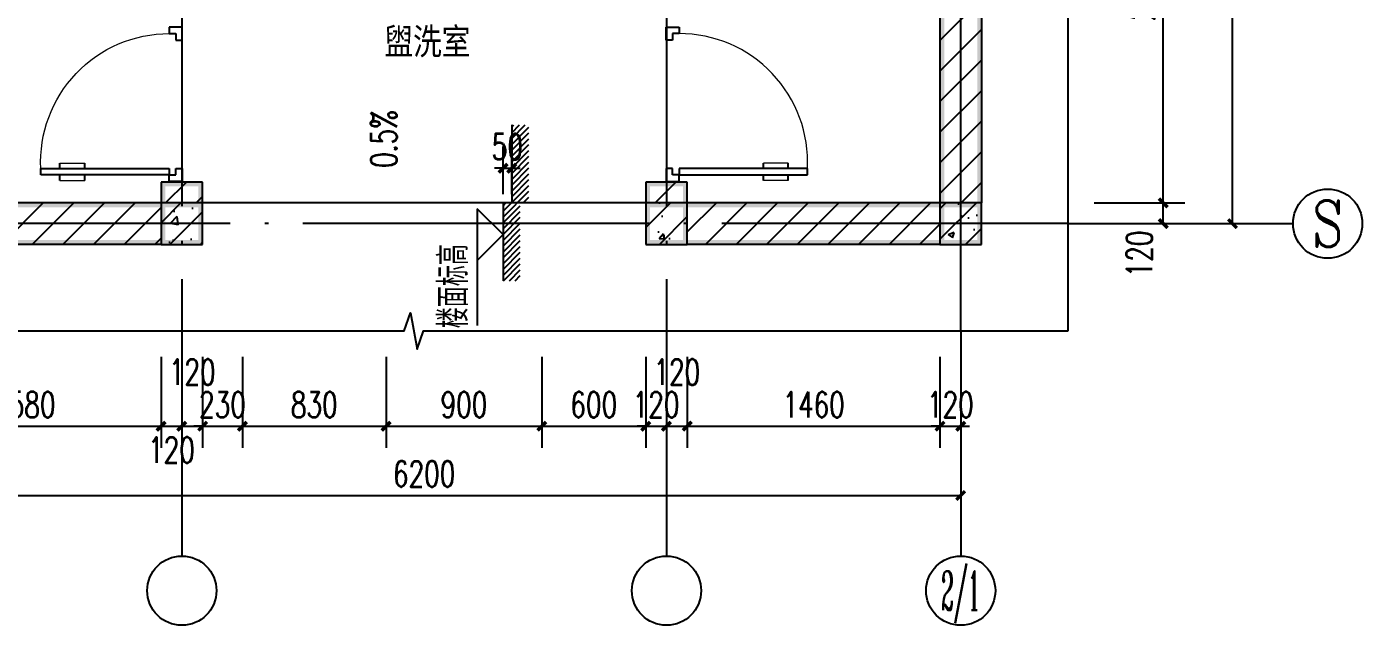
# Model space of a CAD drawing. Extents: x 14095202 to 14511487, y -1430609 to -90420.
# Drawn here: x 14358387 to 14389252, y -1361137 to -1347308 of the extents above; entities that cross this region are included whole.
import ezdxf
from ezdxf.enums import TextEntityAlignment as Align

# ---------------------------------------------------------------- set-up
doc = ezdxf.new("R2010")
doc.units = 0
doc.header["$LTSCALE"] = 1000
doc.header["$MEASUREMENT"] = 0
doc.linetypes.add('DOTE', pattern=[2.4200000000000004, 2, -0.2, 0.02, -0.2])
for name, color, linetype in [('AXIS', 3, 'Continuous'), ('AXIS_TEXT', 7, 'Continuous'), ('COLUMN', 2, 'Continuous'), ('DIM_ELEV', 3, 'Continuous'), ('DIM_SYMB', 3, 'Continuous'), ('DOTE', 1, 'DOTE'), ('PUB_DIM', 3, 'Continuous'), ('PUB_HATCH', 8, 'Continuous'), ('PUB_TEXT', 7, 'Continuous'), ('PUB_WALL', 9, 'Continuous'), ('WALL', 9, 'Continuous'), ('WINDOW', 4, 'Continuous'), ('填充', 251, 'Continuous'), ('看线', 149, 'Continuous')]:
    doc.layers.add(name, color=color, linetype=linetype)
doc.styles.add('_TCH_AXIS', font='COMPLEX', dxfattribs={"bigfont": 'GBCBIG'})
doc.styles.add('_TCH_DIM', font='SIMPLEX', dxfattribs={"bigfont": 'GBCBIG'})
doc.styles.add('_TCH_DIM_T3', font='SIMPLEX', dxfattribs={"width": 0.7058823529411765, "bigfont": 'GBCBIG'})
doc.styles.add('COMPLEX', font='COMPLEX')
doc.styles.add('YAYA', font='', dxfattribs={"width": 0.8, "height": 1})
doc.styles.get('YAYA').set_extended_font_data('SimSun')
doc.dimstyles.new('_TCH_ARCH&&50', dxfattribs={"dimtxt": 148.75, "dimasz": 50, "dimexe": 125, "dimexo": 150, "dimgap": 50, "dimtad": 1, "dimdec": 0, "dimzin": 0, "dimdsep": 46, "dimtxsty": '_TCH_DIM_T3', "dimblk": 'ARCHTICK', "dimcen": 0.09, "dimclrt": 7, "dimazin": 2, "dimtfac": 1, "dimtdec": 0, "dimtix": 1, "dimtmove": 2, "dimatfit": 3, "dimfxl": 0, "dimtolj": 1, "dimtzin": 0, "dimarcsym": 0})
pattern_1 = [(45, (0, 89.755675), (-88.38838300365748, 88.3883830036575), [])]
pattern_2 = [(45, (0, 0), (-88.38834764831843, 88.38834764831844), []), (49.99999999999999, (0, 0), (358.6300913003767, -31.37606749129755), [37.5, -412.5]), (355, (0, 0), (-69.3756668065, 376.0960668500059), [30, -330]), (100.4514, (29.88584, -2.61467), (289.2546908570108, 344.7197710304768), [31.870095, -350.571056]), (46.18420000000002, (0, 100), (533.6205243128222, -82.75950716450905), [56.24999999999999, -618.7499999999999]), (96.6356, (44.4683725, 93.1033465), (467.3313527743517, 487.0589354502209), [47.805144, -525.8565]), (351.1842, (0, 100), (467.3309725668136, 487.0593004626623), [45, -495]), (21, (50, 75), (298.4535260592309, -201.3094453326694), [37.5, -412.5]), (326.0000000000001, (50, 75), (121.6576659607909, 362.5750225234265), [30, -330]), (71.4514, (74.8711165, 58.224197), (420.111314290745, 161.2652483549762), [31.870095, -350.571056]), (37.50000000000001, (0, 0), (6.079927658645334, 166.4469269156558), [0, -326, 0, -335, 0, -331.25]), (7.499999999999999, (0, 0), (131.5347687210743, 197.2058559411801), [0, -191, 0, -318.5, 0, -126.25]), (327.5, (-111.5, 0), (266.9112180862045, -11.27743586718988), [0, -125, 0, -390, 0, -517.5]), (317.5, (-161.5, 0), (291.5930846711931, 50.05249116615887), [0, -162.5, 0, -259, 0, -367.5])]

# ---------------------------------------------------------------- blocks, each defined once
blk = doc.blocks.new('A$C687E1119')
at = {"layer": '填充', "color": 148}
for p, q in [((99.99817921873182, 1777.743683399982), (122.2533696462633, 1799.998873827513)), ((99.99817921873182, 1710.391762492014), (189.605290554231, 1799.998873827513)), ((99.99817921873182, 1643.03984158393), (256.9572114621988, 1799.998873827513)), ((99.99817921873182, 1575.687920675962), (299.9981792187318, 1775.687920676079)), ((99.99817921873182, 1508.335999767878), (299.9981792188482, 1708.335999767995)), ((99.99817921873182, 1440.98407885991), (299.9981792187318, 1640.98407885991)), ((99.99817921873182, 1373.632157951826), (299.9981792187318, 1573.632157951826)), ((99.99817921873182, 1306.280237043859), (299.9981792187318, 1506.280237043859)), ((99.99817921873182, 1238.928316135891), (299.9981792187318, 1438.928316135891)), ((99.99817921873182, 1171.576395227807), (299.9981792187318, 1371.576395227807)), ((99.99817921873182, 1104.224474319839), (299.9981792187318, 1304.224474319839)), ((99.99817921873182, 1036.872553411755), (299.9981792187318, 1236.872553411755)), ((99.99817921873182, 969.520632503787), (299.9981792187318, 1169.520632503787)), ((99.99817921873182, 902.1687115957029), (299.9981792187318, 1102.168711595703)), ((-0.001820781268179417, 734.8167906877352), (299.9981792187318, 1034.816790687735)), ((232.5321832664777, 899.9988738275133), (299.9981792187318, 967.4648697797675)), ((-0.001820781268179417, 869.520632503787), (30.47642054234166, 899.9988738275133)), ((-0.001820781268179417, 802.1687115957029), (97.8283414504258, 899.9988738275133)), ((-0.001820781268179417, 667.4648697797675), (199.9981792187318, 867.4648697797675)), ((-0.001820781268179417, 600.1129488716833), (199.9981792187318, 800.1129488716833)), ((-0.001820781268179417, 532.7610279637156), (199.9981792187318, 732.7610279637156)), ((-0.001820781268179417, 465.4091070557479), (199.9981792187318, 665.4091070557479)), ((-0.001820781268179417, 398.0571861476637), (199.9981792187318, 598.0571861476637)), ((-0.001820781268179417, 330.7052652395796), (199.9981792187318, 530.7052652395796)), ((-0.001820781268179417, 263.3533443316119), (199.9981792187318, 463.3533443317283)), ((-0.001820781268179417, 196.0014234236442), (199.9981792187318, 396.0014234236442)), ((-0.001820781268179417, 128.64950251556), (199.9981792187318, 328.64950251556)), ((-0.001820781268179417, 61.29758160759229), (199.9981792187318, 261.2975816075923)), ((6.05139234662056, -0.001126172486692667), (199.9981792187318, 193.9456606996246)), ((73.4033132547047, -0.001126172486692667), (199.9981792187318, 126.5937397915404)), ((140.7552341627888, -0.001126172486692667), (199.9981792187318, 59.24181888345629))]:
    blk.add_line(p, q, dxfattribs=at)
at = {"layer": '看线', "color": 104}
blk.add_lwpolyline([(99.99817921873182, 1799.998873827513), (99.99817921873182, 899.9988738275133), (-0.001820781268179417, 899.9988738275133), (-0.001820781268179417, -0.001126172486692667)], dxfattribs=at)
blk = doc.blocks.new('$DorLib2D$00000009')
for p, q in [((0.4128784780300046, 0.9052619659617922), (0.4128784780300046, 0.08070055595349494)), ((0.4541065485304194, 0.9052619659617922), (0.4128784780300046, 0.9052619659617922)), ((0.4541065485304194, 0.08070055595349494), (0.4541065485304194, 0.9052619659617922)), ((0.4128784780300046, 0.7821568824082695), (0.3780038555081039, 0.7821568824082694)), ((0.4889811710523202, 0.7821568824082694), (0.4541065485304194, 0.7821568824082695)), ((0.4128784780300046, 0.6235084014994399), (0.3780038555081039, 0.6235084014994398)), ((0.4889811710523202, 0.6235084014994398), (0.4541065485304194, 0.6235084014994399)), ((-0.4941390729791224, 0.08070055595349494), (-0.4529110024787076, 0.08070055595349494)), ((-0.4941390729791224, -0.001755585047334795), (-0.4941390729791224, 0.08070055595349494)), ((-0.4529110024787076, 0.08070055595349494), (-0.4529110024787076, 0.03947248545308008)), ((-0.4529110024787076, 0.03947248545308008), (-0.4116829319782927, 0.03947248545308008)), ((-0.4116829319782927, 0.03947248545308008), (-0.4116829319782927, -0.001755585047334795)), ((0.4128784780300046, 0.08070055595349494), (0.4541065485304194, 0.08070055595349494)), ((0.4541065485304194, 0.03947248545308008), (0.4128784780300046, 0.03947248545308008)), ((0.4128784780300046, 0.03947248545308008), (0.4128784780300046, -0.001755585047334795)), ((0.4953346190308343, 0.08070055595349494), (0.4541065485304194, 0.08070055595349494)), ((0.4541065485304194, 0.08070055595349494), (0.4541065485304194, 0.03947248545308008)), ((0.4953346190308343, -0.001755585047334795), (0.4953346190308343, 0.08070055595349494)), ((-0.4941390729791224, -0.001755585047334795), (-0.4941390729791224, -0.001755585047334795)), ((-0.4116829319782927, -0.001755585047334795), (-0.4941390729791224, -0.001755585047334795)), ((0.4128784780300046, -0.001755585047334795), (0.4953346190308343, -0.001755585047334795)), ((0.4953346190308343, -0.001755585047334795), (0.4953346190308343, -0.001755585047334795))]:
    blk.add_line(p, q)
at = {"lineweight": 13}
for p, q in [((0.3780038555081039, 0.7821568824082694), (0.3780038555081039, 0.6235084014994398)), ((0.4889811710523202, 0.7821568824082694), (0.4889811710523202, 0.6235084014994398))]:
    blk.add_line(p, q, dxfattribs=at)
blk.add_arc((0.3716497624938499, 0.08173193500353383), 0.8245614100082972, 87.13397114007623, 180.0716668053313, dxfattribs=at)
blk = doc.blocks.new('_AXISO')
blk.add_circle((0, 0), 0.5)
at = {"layer": 'AXIS_TEXT', "style": 'COMPLEX', "width": 1.041666666666667}
blk.add_attdef('A', text='', height=0.56, dxfattribs=at).set_placement((-0.25, -0.28), (0.25, -0.28), align=Align.FIT)
blk = doc.blocks.new('_ArchTick')
at = {"color": 0, "linetype": 'ByBlock', "const_width": 0.4}
blk.add_lwpolyline([(-0.5, -0.5), (0.5, 0.5)], dxfattribs=at)
blk = doc.blocks.new('*D1115')
at = {"layer": 'AXIS', "color": 0, "lineweight": -2}
for p, q in [((239.9999996256084, -6109.99999998929), (239.9999996256084, -7034.999999988882)), ((6439.999999860302, -6109.99999998929), (6439.999999860302, -7034.999999988882)), ((239.9999996256084, -6909.999999988882), (6439.999999860302, -6909.999999988882))]:
    blk.add_line(p, q, dxfattribs=at)
at = {"layer": 'Defpoints', "color": 0}
for p in [(239.9999996256084, -5959.99999998929), (6439.999999860302, -5959.99999998929), (6439.999999860302, -6909.999999988882)]:
    blk.add_point(p, dxfattribs=at)
at = {"layer": 'AXIS', "color": 0, "lineweight": -2, "xscale": 50, "yscale": 50, "zscale": 50, "rotation": 180}
blk.add_blockref('_ArchTick', (239.9999996256084, -6909.999999988882), dxfattribs=at)
at = {"layer": 'AXIS', "color": 0, "lineweight": -2, "xscale": 50, "yscale": 50, "zscale": 50}
blk.add_blockref('_ArchTick', (6439.999999860302, -6909.999999988882), dxfattribs=at)
at = {"layer": 'AXIS', "color": 7, "insert": (3339.999999742955, -6785.624999988882), "char_height": 148.75, "attachment_point": 5, "style": '_TCH_DIM_T3'}
blk.add_mtext('\\A1;6200', dxfattribs=at)
blk = doc.blocks.new('*D1116')
at = {"layer": 'AXIS', "color": 0, "lineweight": -2}
for p, q in [((239.9999996256084, -6109.99999998929), (239.9999996256084, -6634.999999988882)), ((1820.000002659857, -6109.99999998929), (1820.000002659857, -6634.999999988882)), ((239.9999996256084, -6509.999999988882), (1820.000002659857, -6509.999999988882))]:
    blk.add_line(p, q, dxfattribs=at)
at = {"layer": 'Defpoints', "color": 0}
for p in [(239.9999996256084, -5959.99999998929), (1820.000002659857, -5959.99999998929), (1820.000002659857, -6509.999999988882)]:
    blk.add_point(p, dxfattribs=at)
at = {"layer": 'AXIS', "color": 0, "lineweight": -2, "xscale": 50, "yscale": 50, "zscale": 50, "rotation": 180}
blk.add_blockref('_ArchTick', (239.9999996256084, -6509.999999988882), dxfattribs=at)
at = {"layer": 'AXIS', "color": 0, "lineweight": -2, "xscale": 50, "yscale": 50, "zscale": 50}
blk.add_blockref('_ArchTick', (1820.000002659857, -6509.999999988882), dxfattribs=at)
at = {"layer": 'AXIS', "color": 7, "insert": (1030.000001142733, -6385.624999988882), "char_height": 148.75, "attachment_point": 5, "style": '_TCH_DIM_T3'}
blk.add_mtext('\\A1;1580', dxfattribs=at)
blk = doc.blocks.new('*D1117')
at = {"layer": 'AXIS', "color": 0, "lineweight": -2}
for p, q in [((1820.000002659857, -6109.99999998929), (1820.000002659857, -6634.999999988882)), ((1939.999999864027, -6109.99999998929), (1939.999999864027, -6634.999999988882)), ((1820.000002659857, -6509.999999988882), (1939.999999864027, -6509.999999988882))]:
    blk.add_line(p, q, dxfattribs=at)
at = {"layer": 'Defpoints', "color": 0}
for p in [(1820.000002659857, -5959.99999998929), (1939.999999864027, -5959.99999998929), (1939.999999864027, -6509.999999988882)]:
    blk.add_point(p, dxfattribs=at)
at = {"layer": 'AXIS', "color": 0, "lineweight": -2, "xscale": 50, "yscale": 50, "zscale": 50, "rotation": 180}
blk.add_blockref('_ArchTick', (1820.000002659857, -6509.999999988882), dxfattribs=at)
at = {"layer": 'AXIS', "color": 0, "lineweight": -2, "xscale": 50, "yscale": 50, "zscale": 50}
blk.add_blockref('_ArchTick', (1939.999999864027, -6509.999999988882), dxfattribs=at)
at = {"layer": 'AXIS', "color": 7, "insert": (1880.000001261011, -6647.499999988824), "char_height": 148.75, "attachment_point": 5, "style": '_TCH_DIM_T3'}
blk.add_mtext('\\A1;120', dxfattribs=at)
blk = doc.blocks.new('*D1118')
at = {"layer": 'AXIS', "color": 0, "lineweight": -2}
for p, q in [((1939.999999864027, -6109.99999998929), (1939.999999864027, -6634.999999988882)), ((2059.999999864027, -6109.99999998929), (2059.999999864027, -6634.999999988882)), ((1939.999999864027, -6509.999999988882), (2059.999999864027, -6509.999999988882))]:
    blk.add_line(p, q, dxfattribs=at)
at = {"layer": 'Defpoints', "color": 0}
for p in [(1939.999999864027, -5959.99999998929), (2059.999999864027, -5959.99999998929), (2059.999999864027, -6509.999999988882)]:
    blk.add_point(p, dxfattribs=at)
at = {"layer": 'AXIS', "color": 0, "lineweight": -2, "xscale": 50, "yscale": 50, "zscale": 50, "rotation": 180}
blk.add_blockref('_ArchTick', (1939.999999864027, -6509.999999988882), dxfattribs=at)
at = {"layer": 'AXIS', "color": 0, "lineweight": -2, "xscale": 50, "yscale": 50, "zscale": 50}
blk.add_blockref('_ArchTick', (2059.999999864027, -6509.999999988882), dxfattribs=at)
at = {"layer": 'AXIS', "color": 7, "insert": (1999.999999864027, -6197.499999988824), "char_height": 148.75, "attachment_point": 5, "style": '_TCH_DIM_T3'}
blk.add_mtext('\\A1;120', dxfattribs=at)
blk = doc.blocks.new('*D1119')
at = {"layer": 'AXIS', "color": 0, "lineweight": -2}
for p, q in [((2059.999999864027, -6109.99999998929), (2059.999999864027, -6634.999999988882)), ((2290.000007305294, -6109.99999998929), (2290.000007305294, -6634.999999988882)), ((2059.999999864027, -6509.999999988882), (2009.999999864027, -6509.999999988882)), ((2059.999999864027, -6509.999999988882), (2290.000007305294, -6509.999999988882)), ((2290.000007305294, -6509.999999988882), (2340.000007305294, -6509.999999988882))]:
    blk.add_line(p, q, dxfattribs=at)
at = {"layer": 'Defpoints', "color": 0}
for p in [(2059.999999864027, -5959.99999998929), (2290.000007305294, -5959.99999998929), (2290.000007305294, -6509.999999988882)]:
    blk.add_point(p, dxfattribs=at)
at = {"layer": 'AXIS', "color": 0, "lineweight": -2, "xscale": 50, "yscale": 50, "zscale": 50}
blk.add_blockref('_ArchTick', (2059.999999864027, -6509.999999988882), dxfattribs=at)
at = {"layer": 'AXIS', "color": 0, "lineweight": -2, "xscale": 50, "yscale": 50, "zscale": 50, "rotation": 180}
blk.add_blockref('_ArchTick', (2290.000007305294, -6509.999999988882), dxfattribs=at)
at = {"layer": 'AXIS', "color": 7, "insert": (2175.000003584661, -6385.624999988882), "char_height": 148.75, "attachment_point": 5, "style": '_TCH_DIM_T3'}
blk.add_mtext('\\A1;230', dxfattribs=at)
blk = doc.blocks.new('*D1120')
at = {"layer": 'AXIS', "color": 0, "lineweight": -2}
for p, q in [((2290.000007305294, -6109.99999998929), (2290.000007305294, -6634.999999988882)), ((3119.999999849126, -6109.99999998929), (3119.999999849126, -6634.999999988882)), ((2290.000007305294, -6509.999999988882), (3119.999999849126, -6509.999999988882))]:
    blk.add_line(p, q, dxfattribs=at)
at = {"layer": 'Defpoints', "color": 0}
for p in [(2290.000007305294, -5959.99999998929), (3119.999999849126, -5959.99999998929), (3119.999999849126, -6509.999999988882)]:
    blk.add_point(p, dxfattribs=at)
at = {"layer": 'AXIS', "color": 0, "lineweight": -2, "xscale": 50, "yscale": 50, "zscale": 50, "rotation": 180}
blk.add_blockref('_ArchTick', (2290.000007305294, -6509.999999988882), dxfattribs=at)
at = {"layer": 'AXIS', "color": 0, "lineweight": -2, "xscale": 50, "yscale": 50, "zscale": 50}
blk.add_blockref('_ArchTick', (3119.999999849126, -6509.999999988882), dxfattribs=at)
at = {"layer": 'AXIS', "color": 7, "insert": (2705.00000357721, -6385.624999988882), "char_height": 148.75, "attachment_point": 5, "style": '_TCH_DIM_T3'}
blk.add_mtext('\\A1;830', dxfattribs=at)
blk = doc.blocks.new('*D1121')
at = {"layer": 'AXIS', "color": 0, "lineweight": -2}
for p, q in [((3119.999999849126, -6109.99999998929), (3119.999999849126, -6634.999999988882)), ((4019.999999849126, -6109.99999998929), (4019.999999849126, -6634.999999988882)), ((3119.999999849126, -6509.999999988882), (4019.999999849126, -6509.999999988882))]:
    blk.add_line(p, q, dxfattribs=at)
at = {"layer": 'Defpoints', "color": 0}
for p in [(3119.999999849126, -5959.99999998929), (4019.999999849126, -5959.99999998929), (4019.999999849126, -6509.999999988882)]:
    blk.add_point(p, dxfattribs=at)
at = {"layer": 'AXIS', "color": 0, "lineweight": -2, "xscale": 50, "yscale": 50, "zscale": 50, "rotation": 180}
blk.add_blockref('_ArchTick', (3119.999999849126, -6509.999999988882), dxfattribs=at)
at = {"layer": 'AXIS', "color": 0, "lineweight": -2, "xscale": 50, "yscale": 50, "zscale": 50}
blk.add_blockref('_ArchTick', (4019.999999849126, -6509.999999988882), dxfattribs=at)
at = {"layer": 'AXIS', "color": 7, "insert": (3569.999999849126, -6385.624999988882), "char_height": 148.75, "attachment_point": 5, "style": '_TCH_DIM_T3'}
blk.add_mtext('\\A1;900', dxfattribs=at)
blk = doc.blocks.new('*D1122')
at = {"layer": 'AXIS', "color": 0, "lineweight": -2}
for p, q in [((4019.999999849126, -6109.99999998929), (4019.999999849126, -6634.999999988882)), ((4619.999999877065, -6109.99999998929), (4619.999999877065, -6634.999999988882)), ((4019.999999849126, -6509.999999988882), (4619.999999877065, -6509.999999988882))]:
    blk.add_line(p, q, dxfattribs=at)
at = {"layer": 'Defpoints', "color": 0}
for p in [(4019.999999849126, -5959.99999998929), (4619.999999877065, -5959.99999998929), (4619.999999877065, -6509.999999988882)]:
    blk.add_point(p, dxfattribs=at)
at = {"layer": 'AXIS', "color": 0, "lineweight": -2, "xscale": 50, "yscale": 50, "zscale": 50, "rotation": 180}
blk.add_blockref('_ArchTick', (4019.999999849126, -6509.999999988882), dxfattribs=at)
at = {"layer": 'AXIS', "color": 0, "lineweight": -2, "xscale": 50, "yscale": 50, "zscale": 50}
blk.add_blockref('_ArchTick', (4619.999999877065, -6509.999999988882), dxfattribs=at)
at = {"layer": 'AXIS', "color": 7, "insert": (4319.999999863096, -6385.624999988882), "char_height": 148.75, "attachment_point": 5, "style": '_TCH_DIM_T3'}
blk.add_mtext('\\A1;600', dxfattribs=at)
blk = doc.blocks.new('*D1123')
at = {"layer": 'AXIS', "color": 0, "lineweight": -2}
for p, q in [((4619.999999877065, -6109.99999998929), (4619.999999877065, -6634.999999988882)), ((4739.99999987334, -6109.99999998929), (4739.99999987334, -6634.999999988882)), ((4619.999999877065, -6509.999999988882), (4569.999999877065, -6509.999999988882)), ((4619.999999877065, -6509.999999988882), (4739.99999987334, -6509.999999988882)), ((4739.99999987334, -6509.999999988882), (4789.99999987334, -6509.999999988882))]:
    blk.add_line(p, q, dxfattribs=at)
at = {"layer": 'Defpoints', "color": 0}
for p in [(4619.999999877065, -5959.99999998929), (4739.99999987334, -5959.99999998929), (4739.99999987334, -6509.999999988882)]:
    blk.add_point(p, dxfattribs=at)
at = {"layer": 'AXIS', "color": 0, "lineweight": -2, "xscale": 50, "yscale": 50, "zscale": 50}
blk.add_blockref('_ArchTick', (4619.999999877065, -6509.999999988882), dxfattribs=at)
at = {"layer": 'AXIS', "color": 0, "lineweight": -2, "xscale": 50, "yscale": 50, "zscale": 50, "rotation": 180}
blk.add_blockref('_ArchTick', (4739.99999987334, -6509.999999988882), dxfattribs=at)
at = {"layer": 'AXIS', "color": 7, "insert": (4679.999999875203, -6385.624999988882), "char_height": 148.75, "attachment_point": 5, "style": '_TCH_DIM_T3'}
blk.add_mtext('\\A1;120', dxfattribs=at)
blk = doc.blocks.new('*D1124')
at = {"layer": 'AXIS', "color": 0, "lineweight": -2}
for p, q in [((4739.99999987334, -6109.99999998929), (4739.99999987334, -6634.999999988882)), ((4859.999999804422, -6109.99999998929), (4859.999999804422, -6634.999999988882)), ((4739.99999987334, -6509.999999988882), (4859.999999804422, -6509.999999988882))]:
    blk.add_line(p, q, dxfattribs=at)
at = {"layer": 'Defpoints', "color": 0}
for p in [(4739.99999987334, -5959.99999998929), (4859.999999804422, -5959.99999998929), (4859.999999804422, -6509.999999988882)]:
    blk.add_point(p, dxfattribs=at)
at = {"layer": 'AXIS', "color": 0, "lineweight": -2, "xscale": 50, "yscale": 50, "zscale": 50, "rotation": 180}
blk.add_blockref('_ArchTick', (4739.99999987334, -6509.999999988882), dxfattribs=at)
at = {"layer": 'AXIS', "color": 0, "lineweight": -2, "xscale": 50, "yscale": 50, "zscale": 50}
blk.add_blockref('_ArchTick', (4859.999999804422, -6509.999999988882), dxfattribs=at)
at = {"layer": 'AXIS', "color": 7, "insert": (4799.99999983795, -6197.499999988824), "char_height": 148.75, "attachment_point": 5, "style": '_TCH_DIM_T3'}
blk.add_mtext('\\A1;120', dxfattribs=at)
blk = doc.blocks.new('*D1125')
at = {"layer": 'AXIS', "color": 0, "lineweight": -2}
for p, q in [((4859.999999804422, -6109.99999998929), (4859.999999804422, -6634.999999988882)), ((6319.999999897555, -6109.99999998929), (6319.999999897555, -6634.999999988882)), ((4859.999999804422, -6509.999999988882), (6319.999999897555, -6509.999999988882))]:
    blk.add_line(p, q, dxfattribs=at)
at = {"layer": 'Defpoints', "color": 0}
for p in [(4859.999999804422, -5959.99999998929), (6319.999999897555, -5959.99999998929), (6319.999999897555, -6509.999999988882)]:
    blk.add_point(p, dxfattribs=at)
at = {"layer": 'AXIS', "color": 0, "lineweight": -2, "xscale": 50, "yscale": 50, "zscale": 50, "rotation": 180}
blk.add_blockref('_ArchTick', (4859.999999804422, -6509.999999988882), dxfattribs=at)
at = {"layer": 'AXIS', "color": 0, "lineweight": -2, "xscale": 50, "yscale": 50, "zscale": 50}
blk.add_blockref('_ArchTick', (6319.999999897555, -6509.999999988882), dxfattribs=at)
at = {"layer": 'AXIS', "color": 7, "insert": (5589.999999850988, -6385.624999988882), "char_height": 148.75, "attachment_point": 5, "style": '_TCH_DIM_T3'}
blk.add_mtext('\\A1;1460', dxfattribs=at)
blk = doc.blocks.new('*D1126')
at = {"layer": 'AXIS', "color": 0, "lineweight": -2}
for p, q in [((6319.999999897555, -6109.99999998929), (6319.999999897555, -6634.999999988882)), ((6439.999999860302, -6109.99999998929), (6439.999999860302, -6634.999999988882)), ((6319.999999897555, -6509.999999988882), (6269.999999897555, -6509.999999988882)), ((6319.999999897555, -6509.999999988882), (6439.999999860302, -6509.999999988882)), ((6439.999999860302, -6509.999999988882), (6489.999999860302, -6509.999999988882))]:
    blk.add_line(p, q, dxfattribs=at)
at = {"layer": 'Defpoints', "color": 0}
for p in [(6319.999999897555, -5959.99999998929), (6439.999999860302, -5959.99999998929), (6439.999999860302, -6509.999999988882)]:
    blk.add_point(p, dxfattribs=at)
at = {"layer": 'AXIS', "color": 0, "lineweight": -2, "xscale": 50, "yscale": 50, "zscale": 50}
blk.add_blockref('_ArchTick', (6319.999999897555, -6509.999999988882), dxfattribs=at)
at = {"layer": 'AXIS', "color": 0, "lineweight": -2, "xscale": 50, "yscale": 50, "zscale": 50, "rotation": 180}
blk.add_blockref('_ArchTick', (6439.999999860302, -6509.999999988882), dxfattribs=at)
at = {"layer": 'AXIS', "color": 7, "insert": (6379.999999878928, -6385.624999988882), "char_height": 148.75, "attachment_point": 5, "style": '_TCH_DIM_T3'}
blk.add_mtext('\\A1;120', dxfattribs=at)
blk = doc.blocks.new('*D1137')
at = {"layer": 'AXIS', "color": 0, "lineweight": -2}
for p, q in [((7209.999999897555, -240.000000012573), (8134.999999869616, -240.0000000125733)), ((8009.999999869615, -5339.999999985972), (8009.999999869616, -240.0000000125733)), ((7209.999999897554, -5339.999999985972), (8134.999999869615, -5339.999999985972))]:
    blk.add_line(p, q, dxfattribs=at)
at = {"layer": 'Defpoints', "color": 0}
for p in [(7059.999999897555, -240.000000012573), (8009.999999869616, -240.0000000125733), (7059.999999897554, -5339.999999985972)]:
    blk.add_point(p, dxfattribs=at)
at = {"layer": 'AXIS', "color": 0, "lineweight": -2, "xscale": 50, "yscale": 50, "zscale": 50}
for p, rotation in [((8009.999999869616, -240.0000000125733), 90), ((8009.999999869615, -5339.999999985972), 270)]:
    blk.add_blockref('_ArchTick', p, dxfattribs=dict(at, rotation=rotation))
at = {"layer": 'AXIS', "color": 7, "insert": (7885.624999869616, -2789.999999999271), "char_height": 148.75, "attachment_point": 5, "rotation": 90, "style": '_TCH_DIM_T3'}
blk.add_mtext('\\A1;5100', dxfattribs=at)
blk = doc.blocks.new('*D1144')
at = {"layer": 'AXIS', "color": 0, "lineweight": -2}
for p, q in [((7209.999999897554, -2760.000000006927), (7734.999999869614, -2760.000000006927)), ((7609.999999869614, -5219.99999986426), (7609.999999869614, -2760.000000006927)), ((7209.999999897554, -5219.99999986426), (7734.999999869614, -5219.99999986426))]:
    blk.add_line(p, q, dxfattribs=at)
at = {"layer": 'Defpoints', "color": 0}
for p in [(7059.999999897554, -2760.000000006927), (7609.999999869614, -2760.000000006927), (7059.999999897554, -5219.99999986426)]:
    blk.add_point(p, dxfattribs=at)
at = {"layer": 'AXIS', "color": 0, "lineweight": -2, "xscale": 50, "yscale": 50, "zscale": 50}
for p, rotation in [((7609.999999869614, -2760.000000006927), 90), ((7609.999999869614, -5219.99999986426), 270)]:
    blk.add_blockref('_ArchTick', p, dxfattribs=dict(at, rotation=rotation))
at = {"layer": 'AXIS', "color": 7, "insert": (7485.624999869615, -3989.999999935592), "char_height": 148.75, "attachment_point": 5, "rotation": 90, "style": '_TCH_DIM_T3'}
blk.add_mtext('\\A1;2460', dxfattribs=at)
blk = doc.blocks.new('*D1145')
at = {"layer": 'AXIS', "color": 0, "lineweight": -2}
for p, q in [((7209.999999897554, -5219.99999986426), (7734.999999869614, -5219.99999986426)), ((7609.999999869614, -5339.999999985972), (7609.999999869614, -5219.99999986426)), ((7209.999999897554, -5339.999999985972), (7734.999999869614, -5339.999999985972))]:
    blk.add_line(p, q, dxfattribs=at)
at = {"layer": 'Defpoints', "color": 0}
for p in [(7059.999999897554, -5219.99999986426), (7609.999999869614, -5219.99999986426), (7059.999999897554, -5339.999999985972)]:
    blk.add_point(p, dxfattribs=at)
at = {"layer": 'AXIS', "color": 0, "lineweight": -2, "xscale": 50, "yscale": 50, "zscale": 50}
for p, rotation in [((7609.999999869614, -5219.99999986426), 90), ((7609.999999869614, -5339.999999985972), 270)]:
    blk.add_blockref('_ArchTick', p, dxfattribs=dict(at, rotation=rotation))
at = {"layer": 'AXIS', "color": 7, "insert": (7472.499999869615, -5514.99999998603), "char_height": 148.75, "attachment_point": 5, "rotation": 90, "style": '_TCH_DIM_T3'}
blk.add_mtext('\\A1;120', dxfattribs=at)
blk = doc.blocks.new('*D1166')
at = {"layer": 'Defpoints', "color": 0}
for p in [(3845.585747970268, -5019.999999742722), (3795.585747970268, -5319.999999742722), (3845.585747970268, -5319.999999742722)]:
    blk.add_point(p, dxfattribs=at)
at = {"layer": 'PUB_DIM', "color": 0, "lineweight": -2}
for p, q in [((3795.585747970268, -5169.999999742722), (3795.585747970268, -4894.999999742722)), ((3845.585747970268, -5169.999999742722), (3845.585747970268, -4894.999999742722)), ((3795.585747970268, -5019.999999742722), (3745.585747970268, -5019.999999742722)), ((3795.585747970268, -5019.999999742722), (3845.585747970268, -5019.999999742722)), ((3845.585747970268, -5019.999999742722), (3895.585747970268, -5019.999999742722))]:
    blk.add_line(p, q, dxfattribs=at)
at = {"layer": 'PUB_DIM', "color": 0, "lineweight": -2, "xscale": 50, "yscale": 50, "zscale": 50}
blk.add_blockref('_ArchTick', (3795.585747970268, -5019.999999742722), dxfattribs=at)
at = {"layer": 'PUB_DIM', "color": 0, "lineweight": -2, "xscale": 50, "yscale": 50, "zscale": 50, "rotation": 180}
blk.add_blockref('_ArchTick', (3845.585747970268, -5019.999999742722), dxfattribs=at)
at = {"layer": 'PUB_DIM', "color": 7, "insert": (3820.585747970268, -4895.624999742722), "char_height": 148.75, "attachment_point": 5, "style": '_TCH_DIM_T3'}
blk.add_mtext('\\A1;50', dxfattribs=at)
blk = doc.blocks.new('A$C3EBC53FE')
at = {"layer": 'COLUMN'}
for points in [[(1819.999999862164, -5219.99999998603), (1819.999999862164, -5459.99999998603), (1844.999999862164, -5434.99999998603), (1844.999999862164, -5244.99999998603)], [(2059.999999862164, -5219.99999998603), (1819.999999862164, -5219.99999998603), (1844.999999862164, -5244.99999998603), (2034.999999862164, -5244.99999998603)], [(2059.999999862164, -5459.99999998603), (2059.999999862164, -5219.99999998603), (2034.999999862164, -5244.99999998603), (2034.999999862164, -5434.99999998603)], [(4619.999999862164, -5219.99999998603), (4619.999999862164, -5459.99999998603), (4644.999999862164, -5434.99999998603), (4644.999999862164, -5244.99999998603)], [(4859.999999862164, -5219.99999998603), (4619.999999862164, -5219.99999998603), (4644.999999862164, -5244.99999998603), (4834.999999862164, -5244.99999998603)], [(4859.999999862164, -5459.99999998603), (4859.999999862164, -5219.99999998603), (4834.999999862164, -5244.99999998603), (4834.999999862164, -5434.99999998603)], [(6319.999999864027, -5219.99999998603), (6319.999999864027, -5459.99999998603), (6344.999999864027, -5434.99999998603), (6344.999999864027, -5244.99999998603)], [(6559.999999864027, -5219.99999998603), (6319.999999864027, -5219.99999998603), (6344.999999864027, -5244.99999998603), (6534.999999864027, -5244.99999998603)], [(6559.999999864027, -5459.99999998603), (6559.999999864027, -5219.99999998603), (6534.999999864027, -5244.99999998603), (6534.999999864027, -5434.99999998603)], [(1819.999999862164, -5459.99999998603), (2059.999999862164, -5459.99999998603), (2034.999999862164, -5434.99999998603), (1844.999999862164, -5434.99999998603)], [(4619.999999862164, -5459.99999998603), (4859.999999862164, -5459.99999998603), (4834.999999862164, -5434.99999998603), (4644.999999862164, -5434.99999998603)], [(6319.999999864027, -5459.99999998603), (6559.999999864027, -5459.99999998603), (6534.999999864027, -5434.99999998603), (6344.999999864027, -5434.99999998603)]]:
    blk.add_hatch(color=256, dxfattribs=at).paths.add_polyline_path(points)
at = {"layer": 'PUB_HATCH'}
h = blk.add_hatch(dxfattribs=at)
h.set_pattern_fill('普通砖', color=256, scale=50, style=0)
h.set_pattern_definition(pattern_1)
h.paths.add_polyline_path([(6319.999999864027, -5219.99999998603), (6559.999999862164, -5219.999999986029), (6559.999999862164, -240.0000000125729), (6319.999999862164, -240.0000000125729)])
h = blk.add_hatch(dxfattribs=at)
h.set_pattern_fill('普通砖', color=256, scale=50, style=0)
h.set_pattern_definition(pattern_1)
h.paths.add_polyline_path([(1819.999999862164, -5219.99999998603), (2059.999999862164, -5219.99999998603), (2059.999999862164, -5099.999999912689), (1819.999999862164, -5099.999999912689)])
h = blk.add_hatch(dxfattribs=at)
h.set_pattern_fill('普通砖', color=256, scale=50, style=0)
h.set_pattern_definition(pattern_1)
h.paths.add_polyline_path([(4619.999999862164, -5219.99999998603), (4859.999999862164, -5219.99999998603), (4859.999999862163, -5099.999999912689), (4619.999999862163, -5099.999999912689)])
h = blk.add_hatch(dxfattribs=at)
h.set_pattern_fill('普通砖', color=256, scale=50, style=0)
h.set_pattern_definition(pattern_1)
h.paths.add_polyline_path([(479.9999996181577, -5219.99999998603), (479.9999996181579, -5459.99999998603), (1819.999999862164, -5459.99999998603), (1819.999999862164, -5219.99999998603)])
h = blk.add_hatch(dxfattribs=at)
h.set_pattern_fill('钢筋混凝土', color=256, scale=50, style=0)
h.set_pattern_definition(pattern_2)
h.paths.add_polyline_path([(1819.999999862164, -5219.99999998603), (1819.999999862164, -5459.99999998603), (2059.999999862164, -5459.99999998603), (2059.999999862164, -5219.99999998603)])
h = blk.add_hatch(dxfattribs=at)
h.set_pattern_fill('钢筋混凝土', color=256, scale=50, style=0)
h.set_pattern_definition(pattern_2)
h.paths.add_polyline_path([(4619.999999862164, -5219.99999998603), (4619.999999862164, -5459.99999998603), (4859.999999862164, -5459.99999998603), (4859.999999862164, -5219.99999998603)])
h = blk.add_hatch(dxfattribs=at)
h.set_pattern_fill('普通砖', color=256, scale=50, style=0)
h.set_pattern_definition(pattern_1)
h.paths.add_polyline_path([(4859.999999862164, -5219.99999998603), (4859.999999862164, -5459.99999998603), (6319.999999864027, -5459.99999998603), (6319.999999862164, -5219.99999998603)])
h = blk.add_hatch(dxfattribs=at)
h.set_pattern_fill('钢筋混凝土', color=256, scale=50, style=0)
h.set_pattern_definition(pattern_2)
h.paths.add_polyline_path([(6319.999999864027, -5219.99999998603), (6319.999999864027, -5459.99999998603), (6559.999999864027, -5459.99999998603), (6559.999999864027, -5219.99999998603)])
at = {"layer": 'PUB_WALL'}
for points in [[(6319.999999864027, -5219.99999998603), (6344.999999862164, -5219.999999986029), (6344.999999862164, -240.0000000125729), (6319.999999862164, -240.0000000125729)], [(6534.999999862164, -5219.99999998603), (6559.999999862164, -5219.999999986029), (6559.999999862164, -240.0000000125729), (6534.999999862164, -240.0000000125729)], [(2059.999999862164, -5099.999999912689), (1819.999999862164, -5099.999999912689), (1844.999999862165, -5124.999999912696), (2034.999999862169, -5124.999999912697)], [(1819.999999862164, -5219.99999998603), (1844.999999862165, -5219.99999998603), (1844.999999862165, -5124.999999912696), (1819.999999862164, -5099.999999912689)], [(2034.999999862167, -5219.99999998603), (2059.999999862164, -5219.99999998603), (2059.999999862164, -5099.999999912689), (2034.999999862169, -5124.999999912697)], [(4859.999999862163, -5099.999999912689), (4619.999999862163, -5099.999999912689), (4644.999999862162, -5124.999999912689), (4834.99999986214, -5124.999999912689)], [(4619.999999862164, -5219.99999998603), (4644.999999862162, -5219.99999998603), (4644.999999862162, -5124.999999912689), (4619.999999862163, -5099.999999912689)], [(4834.999999862159, -5219.99999998603), (4859.999999862164, -5219.99999998603), (4859.999999862163, -5099.999999912689), (4834.99999986214, -5124.999999912689)], [(479.9999996181577, -5219.99999998603), (479.9999996181577, -5244.99999998603), (1819.999999862164, -5244.999999986031), (1819.999999862164, -5219.99999998603)], [(4859.999999862164, -5219.99999998603), (4859.999999862164, -5244.999999986029), (6319.999999864027, -5244.99999998603), (6319.999999862164, -5219.99999998603)], [(479.9999996181577, -5434.99999998603), (479.9999996181579, -5459.99999998603), (1819.999999862164, -5459.99999998603), (1819.999999862164, -5434.99999998603)], [(4859.999999862164, -5434.99999998603), (4859.999999862164, -5459.99999998603), (6319.999999864027, -5459.99999998603), (6319.999999864027, -5434.99999998603)]]:
    blk.add_hatch(color=256, dxfattribs=at).paths.add_polyline_path(points)
at = {"layer": 'AXIS'}
for p, q in [((7059.999999897554, -5339.999999985972), (8359.999999869615, -5339.999999985972)), ((1939.999999862164, -5959.99999998929), (1939.999999862164, -7259.999999988882)), ((4739.99999987334, -5959.999999989291), (4739.99999987334, -7259.999999988883)), ((6439.999999860302, -5959.999999989291), (6439.999999860302, -7259.999999988883))]:
    blk.add_line(p, q, dxfattribs=at)
at = {"layer": 'COLUMN'}
for p, q in [((1819.999999862164, -5219.99999998603), (1819.999999862164, -5459.99999998603)), ((2059.999999862164, -5219.99999998603), (1819.999999862164, -5219.99999998603)), ((2059.999999862164, -5459.99999998603), (2059.999999862164, -5219.99999998603)), ((4619.999999862164, -5219.99999998603), (4619.999999862164, -5459.99999998603)), ((4859.999999862164, -5219.99999998603), (4619.999999862164, -5219.99999998603)), ((4859.999999862164, -5459.99999998603), (4859.999999862164, -5219.99999998603)), ((6319.999999864027, -5219.99999998603), (6319.999999864027, -5459.99999998603)), ((6559.999999864027, -5219.99999998603), (6319.999999864027, -5219.99999998603)), ((6559.999999864027, -5459.99999998603), (6559.999999864027, -5219.99999998603)), ((1819.999999862164, -5459.99999998603), (2059.999999862164, -5459.99999998603)), ((4619.999999862164, -5459.99999998603), (4859.999999862164, -5459.99999998603)), ((6319.999999864027, -5459.99999998603), (6559.999999864027, -5459.99999998603))]:
    blk.add_line(p, q, dxfattribs=at)
at = {"layer": 'DIM_ELEV'}
for p, q in [((3795.585747970268, -5403.618922676658), (3645.585747970268, -5253.618922676658)), ((3645.585747970268, -5253.618922676658), (3645.585747970268, -5929.347853562562)), ((3795.585747970268, -5403.618922676658), (3645.585747970268, -5553.618922676658))]:
    blk.add_line(p, q, dxfattribs=at)
at = {"layer": 'DIM_SYMB'}
for points in [[(7059.999999860302, -5959.999999985797), (7059.999999860302, -2786.250000001979), (6954.999999860302, -2748.033125404028), (7164.999999860302, -2711.00445945525), (7059.999999860302, -2673.750000001979), (7059.999999860302, 499.9999999818392)], [(-500.0000004190952, -5959.999999989523), (3223.749999720603, -5959.999999987687), (3261.966874318503, -5854.999999987668), (3298.995540267384, -6064.99999998765), (3336.249999720603, -5959.999999987632), (7059.999999860302, -5959.999999985797)]]:
    blk.add_lwpolyline(points, dxfattribs=at)
blk.add_lwpolyline([(3234.027785798535, -5147.614128892776, 0, 0, 0), (3234.027785798535, -4697.614128887188, 40.00000000000001, 0, 0), (3234.027785798535, -4547.614128887188, 0, 0, 0)], format="xyseb", dxfattribs=at)
at = {"layer": 'DOTE'}
for p, q in [((6439.999999836087, -5959.99999998603), (6439.999999860302, 499.9999999818392)), ((1939.999999862164, -3239.99999998603), (1939.999999862164, -5959.999999988358)), ((4739.999999862164, -3239.99999998603), (4739.999999862164, -5959.999999986961)), ((7059.999999864027, -5339.99999998603), (-500.0000003650784, -5339.99999998603))]:
    blk.add_line(p, q, dxfattribs=at)
at = {"layer": 'WALL'}
for p, q in [((6319.999999862164, -240.0000000125729), (6319.999999862164, -5219.99999998603)), ((6559.999999862164, -240.0000000125729), (6559.999999862164, -5219.99999998603)), ((2059.999999862164, -5099.999999912689), (1819.999999862164, -5099.999999912689)), ((1819.999999862164, -5099.999999912689), (1819.999999862164, -5219.99999998603)), ((2059.999999862162, -5219.99999998603), (2059.999999862164, -5099.999999912689)), ((4859.999999862163, -5099.999999912689), (4619.999999862163, -5099.999999912689)), ((4619.999999862163, -5099.999999912689), (4619.999999862164, -5219.99999998603)), ((4859.999999862164, -5219.99999998603), (4859.999999862163, -5099.999999912689)), ((1819.999999862164, -5219.99999998603), (479.9999996181577, -5219.99999998603)), ((6319.999999862164, -5219.99999998603), (4859.999999862164, -5219.99999998603)), ((1819.999999862164, -5459.99999998603), (479.9999996181577, -5459.99999998603)), ((6319.999999864027, -5459.99999998603), (4859.999999862164, -5459.99999998603))]:
    blk.add_line(p, q, dxfattribs=at)
at = {"layer": 'WINDOW'}
blk.add_line((4620.000000078231, -5219.99999963399), (2059.999999862164, -5219.99999998603), dxfattribs=at)
at = {"extrusion": (0, 0, -1), "xscale": -0.5, "yscale": 0.5, "zscale": -0.5}
blk.add_blockref('A$C687E1119', (-3795.586658360437, -5669.999436657643), dxfattribs=at)
at = {"layer": 'AXIS'}
ref = blk.add_blockref('_AXISO', (8559.999999869615, -5339.999999985972), dxfattribs=dict(at, xscale=400, yscale=400, zscale=400))
ref.add_attrib('A', 'S', dxfattribs={"layer": 'AXIS_TEXT', "ltscale": 0.5, "height": 266.25609418811, "style": '_TCH_AXIS'}).set_placement((8471.247968473579, -5473.128047080027), (8648.75203126565, -5473.128047080027), align=Align.FIT)
at = {"layer": 'AXIS', "xscale": 400, "yscale": 400, "zscale": 400}
for p in [(1939.999999862164, -7459.999999988882), (4739.99999987334, -7459.999999988883)]:
    blk.add_blockref('_AXISO', p, dxfattribs=at)
at = {"layer": 'AXIS'}
ref = blk.add_blockref('_AXISO', (6439.999999860302, -7459.999999988883), dxfattribs=dict(at, xscale=400, yscale=400, zscale=400))
ref.add_attrib('A', '2/1', dxfattribs={"layer": 'AXIS_TEXT', "ltscale": 0.5, "height": 226.2741699796952, "style": '_TCH_AXIS', "width": 0.411764705882353}).set_placement((6326.862914870454, -7573.137084978731), (6553.137084850149, -7573.137084978731), align=Align.FIT)
at = {"layer": 'WINDOW', "xscale": 900, "zscale": 900, "rotation": 270}
for p, yscale in [((1939.999999862164, -4649.999999912689), -900), ((4739.999999862164, -4649.999999912689), 900)]:
    blk.add_blockref('$DorLib2D$00000009', p, dxfattribs=dict(at, yscale=yscale))
at = {"layer": 'PUB_TEXT', "style": 'YAYA', "width": 0.8}
blk.add_text('盥洗室', height=151.8987341772152, dxfattribs=at).set_placement((3110.201862799004, -4363.443451358005))
at = {"layer": 'PUB_TEXT', "style": '_TCH_DIM', "width": 0.7058823529411765}
blk.add_text('0.5%%%', height=148.75, rotation=90, dxfattribs=at).set_placement((3181.527785798535, -5017.614128889982))
at = {"layer": 'PUB_TEXT', "style": '_TCH_DIM'}
blk.add_text('楼面标高', height=168.7943262411347, rotation=90, dxfattribs=at).set_placement((3593.085747970268, -5944.347853562562))
at = {"layer": 'AXIS'}
for p1, p2, distance, text, picture, middle in [((7059.999999897554, -5339.999999985972), (7059.999999897555, -240.000000012573), -949.9999999720604, '5100', '*D1137', (7885.624999869616, -2789.999999999271)), ((7059.999999897554, -5219.99999986426), (7059.999999897554, -2760.000000006927), -549.9999999720603, '2460', '*D1144', (7485.624999869615, -3989.999999935592)), ((239.9999996256084, -5959.99999998929), (6439.999999860302, -5959.99999998929), -949.9999999995924, '6200', '*D1115', (3339.999999742955, -6785.624999988882)), ((239.9999996256084, -5959.99999998929), (1820.000002659857, -5959.99999998929), -549.9999999995925, '1580', '*D1116', (1030.000001142733, -6385.624999988882)), ((2059.999999864027, -5959.99999998929), (2290.000007305294, -5959.99999998929), -549.9999999995925, '230', '*D1119', (2175.000003584661, -6385.624999988882)), ((2290.000007305294, -5959.99999998929), (3119.999999849126, -5959.99999998929), -549.9999999995925, '830', '*D1120', (2705.00000357721, -6385.624999988882)), ((3119.999999849126, -5959.99999998929), (4019.999999849126, -5959.99999998929), -549.9999999995925, '900', '*D1121', (3569.999999849126, -6385.624999988882)), ((4019.999999849126, -5959.99999998929), (4619.999999877065, -5959.99999998929), -549.9999999995925, '600', '*D1122', (4319.999999863096, -6385.624999988882)), ((4619.999999877065, -5959.99999998929), (4739.99999987334, -5959.99999998929), -549.9999999995925, '120', '*D1123', (4679.999999875203, -6385.624999988882)), ((4859.999999804422, -5959.99999998929), (6319.999999897555, -5959.99999998929), -549.9999999995925, '1460', '*D1125', (5589.999999850988, -6385.624999988882)), ((6319.999999897555, -5959.99999998929), (6439.999999860302, -5959.99999998929), -549.9999999995925, '120', '*D1126', (6379.999999878928, -6385.624999988882))]:
    dim = blk.add_aligned_dim(p1=p1, p2=p2, distance=distance, text=text, dimstyle='_TCH_ARCH&&50', dxfattribs=at)
    dim.commit()
    dim.dimension.update_dxf_attribs({"geometry": picture, "text_midpoint": middle})
for base, p1, p2, angle, picture, middle in [((7609.999999869614, -5219.99999986426), (7059.999999897554, -5339.999999985972), (7059.999999897554, -5219.99999986426), 90, '*D1145', (7472.499999869615, -5514.99999998603)), ((1939.999999864027, -6509.999999988882), (1820.000002659857, -5959.99999998929), (1939.999999864027, -5959.99999998929), 0, '*D1117', (1880.000001261011, -6647.499999988824)), ((2059.999999864027, -6509.999999988882), (1939.999999864027, -5959.99999998929), (2059.999999864027, -5959.99999998929), 0, '*D1118', (1999.999999864027, -6197.499999988824)), ((4859.999999804422, -6509.999999988882), (4739.99999987334, -5959.99999998929), (4859.999999804422, -5959.99999998929), 0, '*D1124', (4799.99999983795, -6197.499999988824))]:
    dim = blk.add_linear_dim(base=base, p1=p1, p2=p2, angle=angle, text='120', dimstyle='_TCH_ARCH&&50', dxfattribs=at)
    dim.commit()
    dim.dimension.update_dxf_attribs({"geometry": picture, "text_midpoint": middle, "dimtype": 161})
at = {"layer": 'PUB_DIM'}
dim = blk.add_aligned_dim(p1=(3795.585747970268, -5319.999999742722), p2=(3845.585747970268, -5319.999999742722), distance=300, text='50', dimstyle='_TCH_ARCH&&50', dxfattribs=at)
dim.commit()
dim.dimension.update_dxf_attribs({"geometry": '*D1166', "text_midpoint": (3820.585747970268, -4895.624999742722)})

msp = doc.modelspace()

# ---------------------------------------------------------------- block references
at = {"ltscale": 0.5, "xscale": 4, "yscale": 4, "zscale": 4}
msp.add_blockref('A$C3EBC53FE', (14354211.59097216, -1330497.357833818), dxfattribs=at)

doc.saveas('drawing.dxf')
